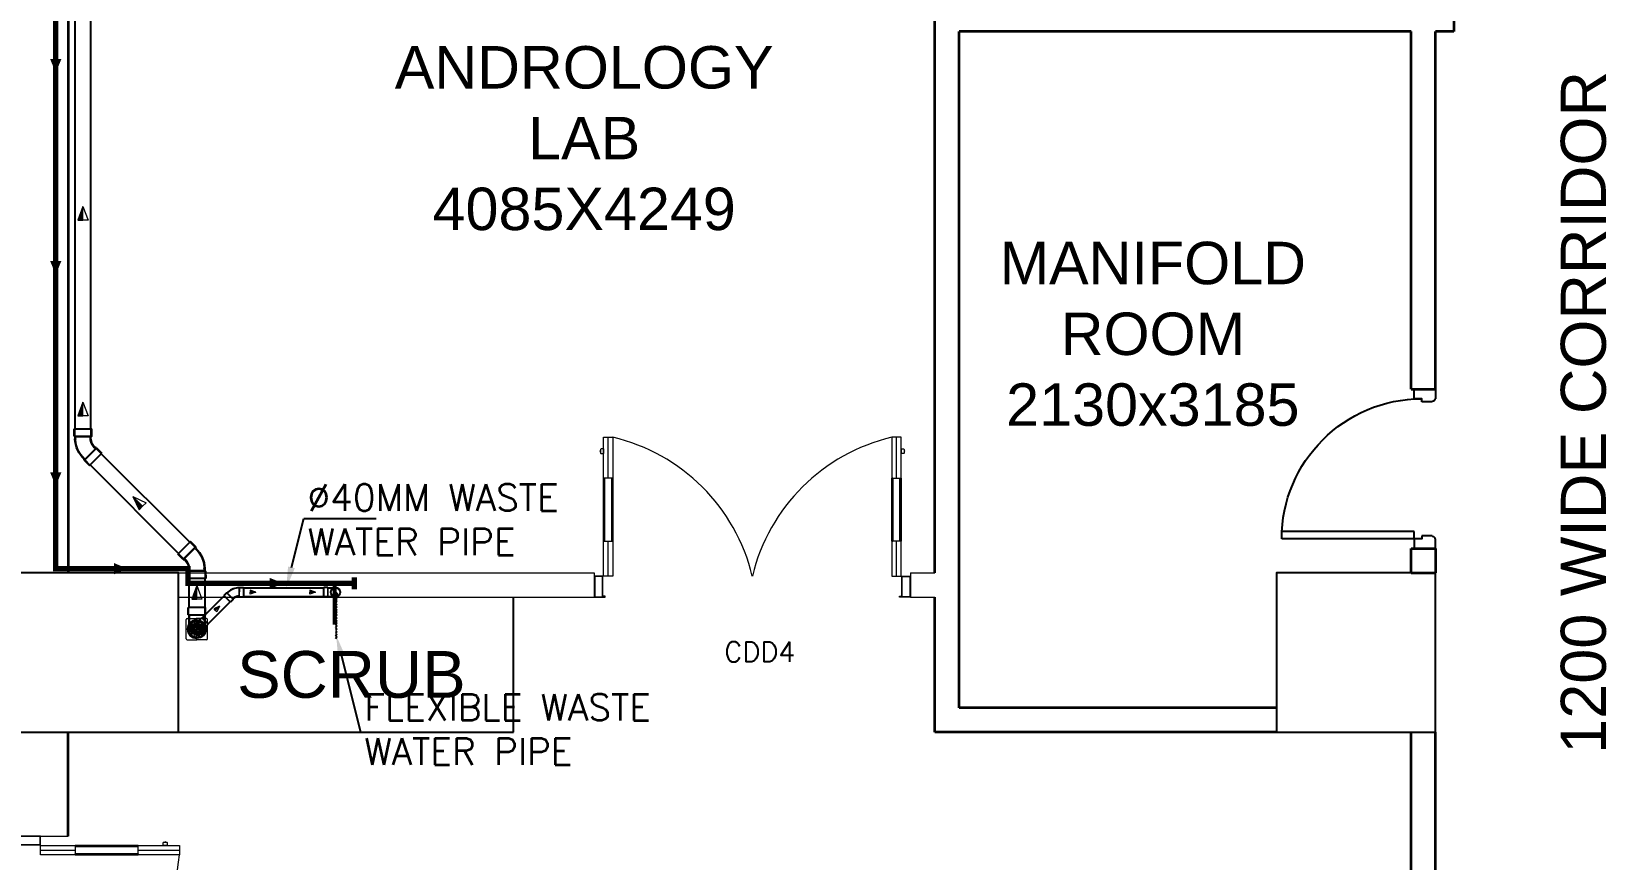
# Model space of a CAD drawing. Extents: x 3550807 to 4078732, y -628171 to -515859.
# Drawn here: x 3881748 to 3889171, y -529289 to -525389 of the extents above; entities that cross this region are included whole.
import ezdxf
from ezdxf import colors
from ezdxf.entities.mleader import LeaderData, LeaderLine
from ezdxf.enums import TextEntityAlignment as Align
from ezdxf.math import Vec2, Vec3

# ---------------------------------------------------------------- set-up
doc = ezdxf.new("R2010")
doc.units = 0
doc.header["$LTSCALE"] = 6
doc.header["$MEASUREMENT"] = 0
doc.linetypes.add('AI9-LType1', pattern=[1.875, 1.25, -0.625])
doc.linetypes.add('CENTER2', pattern=[1.125, 0.75, -0.125, 0.125, -0.125])
doc.layers.get('0').update_dxf_attribs({"linetype": 'CONTINUOUS'})
for name, color, linetype, lineweight in [('1200 Door', 144, 'CONTINUOUS', 5), ('22-FTfix', 8, 'CONTINUOUS', 9), ('Double Leaf Door', 4, 'CONTINUOUS', 18), ('PHE-SP', 1, 'CONTINUOUS', 0), ('PL-SOFT  WATER SUPPLY PIPE', 162, 'CONTINUOUS', 9), ('PL-WATER PIPING', 1, 'CONTINUOUS', 9), ('WALL', 10, 'CONTINUOUS', 35), ('WALL LINE', 7, 'CONTINUOUS', 35)]:
    doc.layers.add(name, color=color, linetype=linetype, lineweight=lineweight)
for name, color, linetype in [('COL', 5, 'CONTINUOUS'), ('DIM', 7, 'CONTINUOUS'), ('DOOR', 44, 'CONTINUOUS'), ('furniture', 33, 'CONTINUOUS'), ('phe-text', 1, 'CONTINUOUS'), ('PL- WASTE PIPE', 6, 'CONTINUOUS'), ('PL-SOIL PIPE', 1, 'CONTINUOUS')]:
    doc.layers.add(name, color=color, linetype=linetype)
doc.styles.add('ARIAL', font='arial.ttf')
doc.styles.add('ROMANS', font='romans.shx')
doc.styles.get("Standard").update_dxf_attribs({"font": 'SIMPLEX'})

# ---------------------------------------------------------------- blocks, each defined once
blk = doc.blocks.new('750')
at = {"layer": 'DOOR', "color": 8}
for p, q in [((-50, 705), (-47.5, 705)), ((-35, 690), (-35, 692.5)), ((50, 45), (50, 80)), ((50, 80), (675, 80)), ((675, 45), (675, 80)), ((-50, 45), (-47.5, 45)), ((-35, 60), (-35, 57.5)), ((50, 45), (675, 45))]:
    blk.add_line(p, q, dxfattribs=at)
for points in [[(15, 690), (15, 705), (50, 705), (50, 750), (-50, 750), (-50, 705)], [(-35, 690), (15, 690)], [(15, 60), (15, 45), (50, 45), (50, 0), (-50, 0), (-50, 45)], [(-35, 60), (15, 60)]]:
    blk.add_lwpolyline(points, dxfattribs=at)
for centre, radius, start, end in [((-35, 705), 12.5, 180, 270), ((15, 45), 660, 0, 90), ((-35, 45), 12.5, 90, 180)]:
    blk.add_arc(centre, radius, start, end, dxfattribs=at)
blk = doc.blocks.new('1500x2100x100 DD')
at = {"layer": 'Double Leaf Door'}
for points in [[(49.2, 263.9), (54.1, 263.9), (54.1, 560.4), (49.2, 560.4)], [(92.8, 560.4), (87.8, 560.4), (87.8, 263.9), (92.8, 263.9)], [(1407.2, 560.4), (1412.2, 560.4), (1412.2, 263.9), (1407.2, 263.9)], [(1450.8, 263.9), (1445.9, 263.9), (1445.9, 560.4), (1450.8, 560.4)]]:
    blk.add_hatch(color=6, dxfattribs=at).paths.add_polyline_path(points)
at = {"layer": 'Double Leaf Door', "color": 8}
for p, q in [((49.2, 100), (49.2, 754.2)), ((49.2, 754.2), (92.8, 754.2)), ((71, 560.4), (71, 754.2)), ((92.8, 754.2), (92.8, 100)), ((1450.8, 754.2), (1407.2, 754.2)), ((1407.2, 754.2), (1407.2, 100)), ((1429, 560.4), (1429, 754.2)), ((1450.8, 100), (1450.8, 754.2)), ((34.8, 696.7), (34.8, 678.8)), ((49.2, 698.7), (36.7, 698.7)), ((36.7, 676.8), (49.2, 676.8)), ((49.2, 698.7), (49.2, 676.8)), ((1450.8, 698.7), (1463.3, 698.7)), ((1450.8, 698.7), (1450.8, 676.8)), ((1463.3, 676.8), (1450.8, 676.8)), ((1465.2, 696.7), (1465.2, 678.8)), ((71, 100), (71, 263.9)), ((1429, 100), (1429, 263.9)), ((5, 100), (5, 0)), ((45.2, 100), (5, 100)), ((7, 98), (7, 2)), ((43.2, 98), (7, 98)), ((43.2, 3), (43.2, 98)), ((45.2, 5), (45.2, 100)), ((92.8, 100), (49.2, 100)), ((1407.2, 100), (1450.8, 100)), ((1454.8, 5), (1454.8, 100)), ((1454.8, 100), (1495, 100)), ((1456.8, 3), (1456.8, 98)), ((1456.8, 98), (1493, 98)), ((1493, 98), (1493, 2)), ((1495, 100), (1495, 0)), ((5, 0), (45.2, 0)), ((7, 2), (45.2, 2)), ((55.1, 3), (43.2, 3)), ((57.1, 5), (45.2, 5)), ((45.2, 2), (55.1, 2)), ((45.2, 0), (57.1, 0)), ((55.1, 2), (55.1, 3)), ((57.1, 0), (57.1, 5)), ((1442.9, 0), (1442.9, 5)), ((1442.9, 5), (1454.8, 5)), ((1454.8, 0), (1442.9, 0)), ((1444.9, 2), (1444.9, 3)), ((1444.9, 3), (1456.8, 3)), ((1454.8, 2), (1444.9, 2)), ((1493, 2), (1454.8, 2)), ((1495, 0), (1454.8, 0))]:
    blk.add_line(p, q, dxfattribs=at)
at = {"layer": 'Double Leaf Door', "color": 6}
for p, q in [((92.8, 560.4), (49.2, 560.4)), ((49.2, 560.4), (49.2, 263.9)), ((54.1, 263.9), (54.1, 560.4)), ((87.8, 263.9), (87.8, 560.4)), ((92.8, 263.9), (92.8, 560.4)), ((1407.2, 263.9), (1407.2, 560.4)), ((1407.2, 560.4), (1450.8, 560.4)), ((1412.2, 263.9), (1412.2, 560.4)), ((1445.9, 263.9), (1445.9, 560.4)), ((1450.8, 560.4), (1450.8, 263.9)), ((49.2, 263.9), (92.8, 263.9)), ((1450.8, 263.9), (1407.2, 263.9))]:
    blk.add_line(p, q, dxfattribs=at)
at = {"layer": 'Double Leaf Door', "color": 6, "ltscale": 100}
for p, q in [((87.8, 560.4), (87.8, 263.9)), ((1412.2, 560.4), (1412.2, 263.9))]:
    blk.add_line(p, q, dxfattribs=at)
at = {"layer": 'Double Leaf Door', "color": 6}
for points in [[(49.2, 560.4), (49.2, 263.9), (54.1, 263.9), (54.1, 560.4), (49.2, 560.4)], [(92.8, 560.4), (92.8, 263.9), (87.8, 263.9), (87.8, 560.4), (92.8, 560.4)], [(1407.2, 560.4), (1407.2, 263.9), (1412.2, 263.9), (1412.2, 560.4), (1407.2, 560.4)], [(1450.8, 560.4), (1450.8, 263.9), (1445.9, 263.9), (1445.9, 560.4), (1450.8, 560.4)]]:
    blk.add_lwpolyline(points, dxfattribs=at)
at = {"layer": 'Double Leaf Door', "ltscale": 5000}
for points in [[(49.2, 560.4), (49.2, 263.9), (54.1, 263.9), (54.1, 560.4), (49.2, 560.4)], [(1450.8, 560.4), (1450.8, 263.9), (1445.9, 263.9), (1445.9, 560.4), (1450.8, 560.4)]]:
    blk.add_lwpolyline(points, dxfattribs=at)
at = {"layer": 'Double Leaf Door', "color": 8}
for centre, radius, start, end in [((-111.3, -108), 886, 13.57447, 76.68363), ((1611.3, -108), 886, 103.31637, 166.42553), ((34.8, 687.7), 3.72, 90, 270), ((36.7, 696.7), 1.98, 90, 180), ((36.7, 678.8), 1.98, 180, 270), ((1463.3, 696.7), 1.98, 0, 90), ((1463.3, 678.8), 1.98, 270, 0), ((1465.2, 687.7), 3.72, 270, 90)]:
    blk.add_arc(centre, radius, start, end, dxfattribs=at)
blk = doc.blocks.new('1800x100')
at = {"layer": 'Double Leaf Door'}
for points in [[(101627.9, -31394.5), (101632.8, -31394.5), (101632.8, -31098), (101627.9, -31098)], [(101671.5, -31098), (101666.6, -31098), (101666.6, -31394.5), (101671.5, -31394.5)], [(103255.9, -31098), (103260.9, -31098), (103260.9, -31394.5), (103255.9, -31394.5)], [(103299.6, -31394.5), (103294.6, -31394.5), (103294.6, -31098), (103299.6, -31098)]]:
    blk.add_hatch(color=6, dxfattribs=at).paths.add_polyline_path(points)
at = {"layer": 'Double Leaf Door', "color": 8}
for p, q in [((101627.9, -31558.5), (101627.9, -30904.2)), ((101627.9, -30904.2), (101671.5, -30904.2)), ((101649.7, -31098), (101649.7, -30904.2)), ((101671.5, -30904.2), (101671.5, -31558.5)), ((103299.6, -30904.2), (103255.9, -30904.2)), ((103255.9, -30904.2), (103255.9, -31558.5)), ((103277.8, -31098), (103277.8, -30904.2)), ((103299.6, -31558.5), (103299.6, -30904.2)), ((101613.5, -30961.8), (101613.5, -30979.7)), ((101627.9, -30959.8), (101615.5, -30959.8)), ((101615.5, -30981.7), (101627.9, -30981.7)), ((101627.9, -30959.8), (101627.9, -30981.7)), ((103299.6, -30959.8), (103312, -30959.8)), ((103299.6, -30959.8), (103299.6, -30981.7)), ((103312, -30981.7), (103299.6, -30981.7)), ((103314, -30961.8), (103314, -30979.7)), ((101649.7, -31558.5), (101649.7, -31394.5)), ((103277.8, -31558.5), (103277.8, -31394.5)), ((101583.7, -31558.5), (101583.7, -31658.5)), ((101623.9, -31558.5), (101583.7, -31558.5)), ((101585.7, -31560.5), (101585.7, -31656.5)), ((101621.9, -31560.5), (101585.7, -31560.5)), ((101621.9, -31655.5), (101621.9, -31560.5)), ((101623.9, -31653.5), (101623.9, -31558.5)), ((101671.5, -31558.5), (101627.9, -31558.5)), ((103255.9, -31558.5), (103299.6, -31558.5)), ((103303.6, -31653.5), (103303.6, -31558.5)), ((103303.6, -31558.5), (103343.7, -31558.5)), ((103305.5, -31655.5), (103305.5, -31560.5)), ((103305.5, -31560.5), (103341.8, -31560.5)), ((103341.8, -31560.5), (103341.8, -31656.5)), ((103343.7, -31558.5), (103343.7, -31658.5)), ((101583.7, -31658.5), (101623.9, -31658.5)), ((101585.7, -31656.5), (101623.9, -31656.5)), ((101633.8, -31655.5), (101621.9, -31655.5)), ((101635.8, -31653.5), (101623.9, -31653.5)), ((101623.9, -31656.5), (101633.8, -31656.5)), ((101623.9, -31658.5), (101635.8, -31658.5)), ((101633.8, -31656.5), (101633.8, -31655.5)), ((101635.8, -31658.5), (101635.8, -31653.5)), ((103291.6, -31658.5), (103291.6, -31653.5)), ((103291.6, -31653.5), (103303.6, -31653.5)), ((103303.6, -31658.5), (103291.6, -31658.5)), ((103293.6, -31656.5), (103293.6, -31655.5)), ((103293.6, -31655.5), (103305.5, -31655.5)), ((103303.6, -31656.5), (103293.6, -31656.5)), ((103341.8, -31656.5), (103303.6, -31656.5)), ((103343.7, -31658.5), (103303.6, -31658.5))]:
    blk.add_line(p, q, dxfattribs=at)
at = {"layer": 'Double Leaf Door', "color": 6}
for p, q in [((101671.5, -31098), (101627.9, -31098)), ((101627.9, -31098), (101627.9, -31394.5)), ((101632.8, -31394.5), (101632.8, -31098)), ((101666.6, -31394.5), (101666.6, -31098)), ((101671.5, -31394.5), (101671.5, -31098)), ((103255.9, -31394.5), (103255.9, -31098)), ((103255.9, -31098), (103299.6, -31098)), ((103260.9, -31394.5), (103260.9, -31098)), ((103294.6, -31394.5), (103294.6, -31098)), ((103299.6, -31098), (103299.6, -31394.5)), ((101627.9, -31394.5), (101671.5, -31394.5)), ((103299.6, -31394.5), (103255.9, -31394.5))]:
    blk.add_line(p, q, dxfattribs=at)
at = {"layer": 'Double Leaf Door', "color": 6, "ltscale": 100}
for p, q in [((101666.6, -31098), (101666.6, -31394.5)), ((103260.9, -31098), (103260.9, -31394.5))]:
    blk.add_line(p, q, dxfattribs=at)
at = {"layer": 'Double Leaf Door', "color": 6}
for points in [[(101627.9, -31098), (101627.9, -31394.5), (101632.8, -31394.5), (101632.8, -31098), (101627.9, -31098)], [(101671.5, -31098), (101671.5, -31394.5), (101666.6, -31394.5), (101666.6, -31098), (101671.5, -31098)], [(103255.9, -31098), (103255.9, -31394.5), (103260.9, -31394.5), (103260.9, -31098), (103255.9, -31098)], [(103299.6, -31098), (103299.6, -31394.5), (103294.6, -31394.5), (103294.6, -31098), (103299.6, -31098)]]:
    blk.add_lwpolyline(points, dxfattribs=at)
at = {"layer": 'Double Leaf Door', "ltscale": 5000}
for points in [[(101627.9, -31098), (101627.9, -31394.5), (101632.8, -31394.5), (101632.8, -31098), (101627.9, -31098)], [(103299.6, -31098), (103299.6, -31394.5), (103294.6, -31394.5), (103294.6, -31098), (103299.6, -31098)]]:
    blk.add_lwpolyline(points, dxfattribs=at)
at = {"layer": 'Double Leaf Door', "color": 8}
for centre, radius, start, end in [((101601.6, -31795.7), 894.2, 15.3848, 85.51147), ((103268.8, -31726.5), 822.4, 90.89566, 168.20807), ((101613.5, -30970.7), 3.72, 90, 270), ((101615.5, -30961.8), 1.98, 90, 180), ((101615.5, -30979.7), 1.98, 180, 270), ((103312, -30961.8), 1.98, 0, 90), ((103312, -30979.7), 1.98, 270, 0), ((103314, -30970.7), 3.72, 270, 90)]:
    blk.add_arc(centre, radius, start, end, dxfattribs=at)
blk = doc.blocks.new('1232')
at = {"layer": 'COL', "color": 8}
for points in [[(-23430, 9195.2), (-22680, 9195.2), (-22680, 9945.2), (-23430, 9945.2)], [(-16755, 9195.2), (-16755, 9945.2), (-17505, 9945.2), (-17505, 9195.2)]]:
    blk.add_lwpolyline(points, close=True, dxfattribs=at)
at = {"layer": 'furniture', "color": 8, "linetype": 'Continuous'}
for p, q in [((-21100, 9195.2), (-21100, 9830.2)), ((-22680, 9195.2), (-21100, 9195.2))]:
    blk.add_line(p, q, dxfattribs=at)
at = {"layer": 'WALL', "color": 8, "linetype": 'ByBlock'}
for p, q in [((-23200, 15910.2), (-23200, 9945.2)), ((-23200, 15910.2), (-23200, 9945.2)), ((-19115, 9945.2), (-19115, 12610.2)), ((-16669.1, 12610.2), (-16669.1, 12495.2)), ((-16870, 12495.2), (-19000, 12495.2)), ((-19000, 9310.2), (-19000, 12495.2)), ((-16870, 10810.2), (-16870, 12495.2)), ((-16669.1, 12495.2), (-16755, 12495.2)), ((-16755, 10810.2), (-16755, 12495.2)), ((-16870, 10810.2), (-16755, 10810.2)), ((-16870, 9945.2), (-16870, 10060.2)), ((-16870, 10060.2), (-16755, 10060.2)), ((-16755, 10060.2), (-16755, 9945.2)), ((-16870, 9945.2), (-16755, 9945.2)), ((-19115, 9195.2), (-19115, 9830.2)), ((-17505, 9310.2), (-19000, 9310.2)), ((-23200, 8704.7), (-23200, 9194.2)), ((-17505, 9195.2), (-19115, 9195.2)), ((-16870, 7855.2), (-16870, 9195.2)), ((-16755, 7855.2), (-16755, 9195.2))]:
    blk.add_line(p, q, dxfattribs=at)
at = {"layer": 'WALL', "color": 8, "lineweight": 0}
for p, q in [((-19000, 12495.2), (-16870, 12495.2)), ((-22680, 9945.2), (-20720, 9945.2)), ((-20720, 9945.2), (-20720, 9830.2)), ((-19230, 9945.2), (-19115, 9945.2)), ((-19230, 9945.2), (-19230, 9830.2)), ((-22680, 9830.2), (-20720, 9830.2)), ((-19230, 9830.2), (-19115, 9830.2)), ((-23315, 9195.2), (-23085, 9195.2)), ((-17505, 9195.2), (-16755, 9195.2)), ((-23430, 8704.7), (-23200, 8704.7))]:
    blk.add_line(p, q, dxfattribs=at)
at = {"layer": 'DOOR', "color": 8, "xscale": -1}
blk.add_blockref('750', (-16805, 10060.2), dxfattribs=at)
at = {"layer": 'Double Leaf Door', "color": 8}
blk.add_blockref('1500x2100x100 DD', (-20725, 9830.2), dxfattribs=at)
at = {"layer": 'Double Leaf Door', "color": 8, "rotation": 270}
blk.add_blockref('1800x100', (8228.5, 110288.4), dxfattribs=at)
at = {"layer": '1200 Door', "color": 8, "linetype": 'ByBlock', "style": 'ROMANS'}
blk.add_text('CDD4', height=94.18, dxfattribs=at).set_placement((-20107.2, 9526.3, -35804.4))
at = {"layer": 'DIM', "color": 8, "style": 'ARIAL'}
blk.add_text('1200 WIDE CORRIDOR', height=212.5, rotation=90, dxfattribs=at).set_placement((-15888.3, 10701), align=Align.BOTTOM_CENTER)
at = {"layer": 'DIM', "color": 8, "char_height": 200, "width": 1980.803, "attachment_point": 5, "style": 'ARIAL'}
for s, insert in [('ANDROLOGY\\PLAB\\P4085X4249', (-20767.6, 11991.8)), ('MANIFOLD\\PROOM\\P2130x3185', (-18087.3, 11070))]:
    blk.add_mtext(s, dxfattribs=dict(at, insert=insert))
at = {"layer": 'furniture', "color": 8, "linetype": 'Continuous', "insert": (-21864.8, 9649), "char_height": 220.41, "width": 1257.81, "attachment_point": 5, "style": 'ARIAL'}
blk.add_mtext('\\PSCRUB', dxfattribs=at)
blk = doc.blocks.new('RISER UP 100')
at = {"color": 0, "linetype": 'Continuous'}
for p, q in [((-149, -60), (-149, 60)), ((-99, 60), (-149, 60)), ((-99, 60), (-94, 55)), ((-94, 55), (-24, 55)), ((-99, -60), (-149, -60)), ((-99, -60), (-94, -55)), ((-94, -55), (-24, -55))]:
    blk.add_line(p, q, dxfattribs=at)
at = {"color": 8, "linetype": 'Continuous', "lineweight": 0, "ltscale": 0.005}
for p, q in [((-99, 55), (-149, 55)), ((-99, -55), (-99, 55)), ((-99, 55), (-94, 50)), ((-94, -50), (-94, 50)), ((-94, 50), (-33, 50)), ((-99, -55), (-149, -55)), ((-99, -55), (-94, -50)), ((-94, -50), (-33, -50))]:
    blk.add_line(p, q, dxfattribs=at)
at = {"color": 8, "linetype": 'CENTER2', "lineweight": 0}
for p, q in [((-15, 0), (15, 0)), ((0, 15), (0, -15))]:
    blk.add_line(p, q, dxfattribs=at)
at = {"color": 0, "linetype": 'Continuous'}
blk.add_circle((0, 0), 60, dxfattribs=at)
at = {"color": 8, "linetype": 'Continuous', "lineweight": 0, "ltscale": 0.005}
blk.add_circle((0, 0), 55, dxfattribs=at)
at = {"color": 8, "linetype": 'Continuous', "lineweight": 0}
for centre, start, end in [((0, 28), 90, 270), ((0, -28), 270, 90)]:
    blk.add_arc(centre, 27.5, start, end, dxfattribs=at)
blk = doc.blocks.new('A$C525867A1')
at = {"layer": '22-FTfix', "color": 1, "lineweight": 0}
for p, q in [((-76.6, 3.5), (-40.1, 40.1)), ((42, 42.1), (-42, -42.1)), ((-3.7, 76.6), (-40.1, 40.1)), ((76.4, 3.7), (3.3, 76.6)), ((-3.5, -76.4), (-76.6, -3.4)), ((3.4, -76.4), (39.9, -39.8)), ((76.4, -3.3), (39.9, -39.8))]:
    blk.add_line(p, q, dxfattribs=at)
at = {"layer": '22-FTfix', "color": 1, "linetype": 'AI9-LType1', "lineweight": 0}
blk.add_line((42, -41.9), (-42.2, 42.1), dxfattribs=at)
at = {"layer": '22-FTfix', "color": 3, "lineweight": 0}
for p, q in [((-18.4, 18.3), (-39.5, -2.8)), ((-10.4, 10.4), (-35.8, -15.1)), ((-14.5, 14.5), (-35.7, -6.6)), ((-23.3, 23.2), (-32.4, 14)), ((-6.5, 6.5), (-31.9, -18.9)), ((-23.3, 23.2), (-14.1, 32.4)), ((-18.4, 18.3), (2.7, 39.5)), ((-14.5, 14.5), (6.6, 35.7)), ((-10.4, 10.4), (15, 35.8)), ((-6.5, 6.5), (18.9, 32)), ((-1.9, 1.2), (-1.5, 1.5)), ((-1.4, 0.7), (-1.9, 1.2)), ((-1.2, 1.9), (-1.5, 1.5)), ((-0.7, 1.4), (-1.2, 1.9)), ((1.2, 1.9), (0.7, 1.4)), ((1.9, 1.2), (1.2, 1.9)), ((1.9, 1.2), (1.4, 0.7)), ((5.2, 9.3), (24.6, 28.7)), ((6.5, -6.5), (31.9, 18.9)), ((9.2, 5.2), (28.6, 24.6)), ((10.4, -10.4), (35.8, 15.1)), ((14.5, -14.5), (35.7, 6.6)), ((18.4, -18.3), (39.5, 2.8)), ((-9.2, -5.2), (-28.6, -24.6)), ((-5.2, -9.3), (-24.6, -28.7)), ((6.5, -6.5), (-18.9, -32)), ((10.4, -10.4), (-15, -35.8)), ((14.5, -14.5), (-6.6, -35.7)), ((18.4, -18.3), (-2.7, -39.5)), ((-1.9, -1.2), (-1.4, -0.7)), ((-1.2, -1.9), (-1.9, -1.2)), ((-1.2, -1.9), (-0.7, -1.4)), ((1.2, -1.9), (0.7, -1.4)), ((1.2, -1.9), (1.5, -1.5)), ((1.9, -1.2), (1.4, -0.7)), ((1.9, -1.2), (1.5, -1.5)), ((23.3, -23.2), (14.1, -32.4)), ((23.3, -23.2), (32.4, -14))]:
    blk.add_line(p, q, dxfattribs=at)
at = {"layer": '22-FTfix', "color": 1, "lineweight": 0}
blk.add_circle((-0.1, 0.1), 49.4, dxfattribs=at)
at = {"layer": '22-FTfix', "color": 3, "lineweight": 0}
for centre, radius in [((0, 0), 45.2), ((-0.1, -0.1), 44.9), ((0, 0), 4.18), ((0, 0), 3.93)]:
    blk.add_circle(centre, radius, dxfattribs=at)
at = {"layer": '22-FTfix', "color": 1, "lineweight": 0}
for points in [[(-76.6, 3.5), (-78.5, 1.6), (-78.5, -1.5), (-76.6, -3.4)], [(3.3, 76.6), (1.4, 78.5), (-1.8, 78.5), (-3.7, 76.6)], [(76.4, -3.3), (78.3, -1.4), (78.3, 1.8), (76.4, 3.7)], [(-3.5, -76.4), (-1.6, -78.3), (1.5, -78.3), (3.4, -76.4)]]:
    blk.add_open_spline(points, degree=3, dxfattribs=at)
for points in [[(-35.3, 35.2), (-54.6, 15.8), (-54.6, -15.7), (-35.2, -35), (-15.8, -54.4), (15.7, -54.4), (35, -35)], [(-35.3, 35.2), (-15.9, 54.6), (15.5, 54.6), (35, 35.3), (54.4, 15.9), (54.4, -15.6), (35, -35)]]:
    blk.add_open_spline(points, degree=3, knots=[0, 0, 0, 0, 1, 1, 1, 2, 2, 2, 2], dxfattribs=at)
at = {"layer": '22-FTfix', "color": 3, "lineweight": 0}
for points in [[(-36.8, 17.1), (-37.4, 15.7), (-36.8, 14.1), (-35.5, 13.5), (-34.4, 13), (-33.2, 13.2), (-32.4, 14)], [(-14.1, 32.4), (-13, 33.4), (-13, 35.2), (-14.1, 36.2), (-14.9, 37), (-16.1, 37.2), (-17.2, 36.7)], [(6.6, 35.7), (7.6, 36.7), (7.6, 38.5), (6.6, 39.5), (5.5, 40.6), (3.8, 40.6), (2.7, 39.5)], [(5.2, 9.3), (4.1, 8.1), (4.1, 6.3), (5.2, 5.2), (6.3, 4.1), (8.1, 4.1), (9.2, 5.2)], [(18.9, 32), (19.9, 33), (19.9, 34.8), (18.9, 35.8), (17.8, 36.9), (16.1, 36.9), (15, 35.8)], [(28.6, 24.6), (29.7, 25.7), (29.7, 27.6), (28.6, 28.7), (27.5, 29.8), (25.7, 29.8), (24.6, 28.7)], [(35.8, 15.1), (36.8, 16.2), (36.8, 17.9), (35.8, 18.9), (34.7, 20), (33, 20), (31.9, 18.9)], [(39.5, 2.8), (40.6, 3.9), (40.5, 5.6), (39.5, 6.6), (38.4, 7.7), (36.7, 7.7), (35.7, 6.6)], [(-39.5, -2.8), (-40.6, -3.9), (-40.5, -5.6), (-39.5, -6.6), (-38.4, -7.7), (-36.7, -7.7), (-35.7, -6.6)], [(-35.8, -15.1), (-36.8, -16.2), (-36.8, -17.9), (-35.8, -18.9), (-34.7, -20), (-33, -20), (-31.9, -18.9)], [(-28.6, -24.6), (-29.7, -25.7), (-29.7, -27.6), (-28.6, -28.7), (-27.5, -29.8), (-25.7, -29.8), (-24.6, -28.7)], [(-18.9, -32), (-19.9, -33), (-19.9, -34.8), (-18.9, -35.8), (-17.8, -36.9), (-16.1, -36.9), (-15, -35.8)], [(-5.2, -9.3), (-4.1, -8.1), (-4.1, -6.3), (-5.2, -5.2), (-6.3, -4.1), (-8.1, -4.1), (-9.2, -5.2)], [(-6.6, -35.7), (-7.6, -36.7), (-7.6, -38.4), (-6.6, -39.5), (-5.5, -40.6), (-3.8, -40.6), (-2.7, -39.5)], [(14.1, -32.4), (13, -33.4), (13, -35.1), (14.1, -36.2), (14.9, -37), (16.1, -37.2), (17.2, -36.7)], [(36.8, -17.1), (37.4, -15.7), (36.8, -14.1), (35.5, -13.5), (34.4, -13), (33.2, -13.2), (32.4, -14)]]:
    blk.add_open_spline(points, degree=3, knots=[0, 0, 0, 0, 1, 1, 1, 2, 2, 2, 2], dxfattribs=at)
for points in [[(-28.7, 28.6), (-32, 25.3), (-34.8, 21.4), (-36.8, 17.1)], [(-17.2, 36.7), (-21.4, 34.7), (-25.3, 32), (-28.7, 28.6)], [(-1.4, -0.7), (-1, -0.3), (-1, 0.3), (-1.4, 0.7)], [(-0.7, 1.4), (-0.3, 1), (0.3, 1), (0.7, 1.4)], [(1.4, 0.7), (1, 0.3), (1, -0.3), (1.4, -0.7)], [(0.7, -1.4), (0.3, -1), (-0.3, -1), (-0.7, -1.4)], [(17.2, -36.7), (21.4, -34.7), (25.3, -32), (28.7, -28.6)], [(28.7, -28.6), (32, -25.3), (34.8, -21.4), (36.8, -17.1)]]:
    blk.add_open_spline(points, degree=3, dxfattribs=at)
blk = doc.blocks.new('G$C6D3250BF')
at = {"layer": 'PL- WASTE PIPE', "linetype": 'ByBlock', "ltscale": 5, "xscale": -0.08841918452952499, "yscale": 0.08841918454157253, "zscale": 0.08841918448567115, "rotation": 225.0593839872961}
blk.add_blockref('A$C525867A1', (0, 0), dxfattribs=at)
blk = doc.blocks.new('100 ELBOW')
at = {"color": 0, "linetype": 'Continuous'}
for p, q in [((-77, 1), (-86, -8)), ((72, 61), (67, 55)), ((72, 61), (124, 61)), ((124, 61), (124, -61)), ((-94, -8), (-131, -44)), ((-131, -44), (-44, -131)), ((-94, -8), (-86, -8)), ((-8, -94), (-44, -131)), ((0, -78), (-8, -86)), ((-8, -94), (-8, -86)), ((72, -61), (66, -55)), ((72, -61), (124, -61))]:
    blk.add_line(p, q, dxfattribs=at)
at = {"color": 8, "linetype": 'Continuous', "lineweight": 0, "ltscale": 0.005}
for p, q in [((75, 55), (69, 49)), ((69, -49), (69, 49)), ((75, -55), (75, 55)), ((75, 55), (124, 55)), ((-92, -14), (-126, -49)), ((-92, -14), (-14, -92)), ((-92, -14), (-83, -14)), ((-83, -14), (-14, -83)), ((-14, -92), (-49, -126)), ((-4, -74), (-14, -83)), ((-14, -92), (-14, -83)), ((75, -55), (69, -49)), ((75, -55), (124, -55))]:
    blk.add_line(p, q, dxfattribs=at)
at = {"color": 8, "linetype": 'Continuous', "ltscale": 0.005}
blk.add_line((-72, -3), (-73, -4), dxfattribs=at)
at = {"color": 8, "linetype": 'Continuous', "lineweight": 0, "ltscale": 0.005}
for centre, radius, start, end in [((62, -148), 198, 87.8618, 137.18), ((61, -147), 98.2, 85.3383, 131.766)]:
    blk.add_arc(centre, radius, start, end, dxfattribs=at)
at = {"color": 0, "linetype": 'Continuous'}
for centre, radius, start, end in [((62, -148), 204, 88.5977, 133.0508), ((61, -147), 92.3, 86.6643, 131.6643)]:
    blk.add_arc(centre, radius, start, end, dxfattribs=at)
blk = doc.blocks.new('A$C0B1B3CFA')
at = {"layer": 'PHE-SP'}
h = blk.add_hatch(color=7, dxfattribs=at)
h.dxf.hatch_style = 1
h.paths.add_polyline_path([(-0.0495, 0.0226), (-0.0495, 0), (0.0124, 0)])
at = {"layer": 'PHE-SP', "color": 7}
for points in [[(-0.0495, 0), (0.0124, 0), (-0.0495, 0.0226), (-0.0495, 0)], [(-0.0495, 0), (0.0124, 0), (-0.0495, -0.0226), (-0.0495, 0)]]:
    blk.add_lwpolyline(points, dxfattribs=at)
blk = doc.blocks.new('Z$W@#3BD47561')
at = {"layer": 'PHE-SP', "xscale": 49.00933755098914, "yscale": 49.00933755098914, "zscale": 49.00933755098914, "rotation": 270}
blk.add_blockref('A$C0B1B3CFA', (0, 0), dxfattribs=at)
blk = doc.blocks.new('Z$W@#4AA511D8')
at = {"layer": 'phe-text', "linetype": 'ByBlock', "lineweight": -2, "ltscale": 0.5, "xscale": 0.0244727334018079, "yscale": 0.0244727334018079, "zscale": 0.0244727334018079, "rotation": 270}
blk.add_blockref('Z$W@#3BD47561', (0.0148, 0), dxfattribs=at)
blk = doc.blocks.new('aa')
at = {"layer": 'PL- WASTE PIPE', "color": 4, "ltscale": 5}
for p, q in [((-2.73, 0.11), (-2.56, -0.11)), ((-2.56, -0.11), (-2.35, 0.11)), ((-2.35, 0.11), (-2.18, -0.11)), ((-2.18, -0.11), (-1.97, 0.11)), ((-1.97, 0.11), (-1.81, -0.11)), ((-1.81, -0.11), (-1.6, 0.11)), ((-1.6, 0.11), (-1.43, -0.11)), ((-1.43, -0.11), (-1.22, 0.11)), ((-1.22, 0.11), (-1.05, -0.11)), ((-1.05, -0.11), (-0.84, 0.11)), ((-0.84, 0.11), (-0.67, -0.11)), ((-0.67, -0.11), (-0.46, 0.11)), ((-0.46, 0.11), (-0.29, -0.11)), ((-0.29, -0.11), (-0.08, 0.11)), ((-0.08, 0.11), (0.08, -0.11)), ((0.08, -0.11), (0.29, 0.11)), ((0.29, 0.11), (0.46, -0.11)), ((0.46, -0.11), (0.67, 0.11)), ((0.67, 0.11), (0.84, -0.11)), ((0.84, -0.11), (1.05, 0.11)), ((1.05, 0.11), (1.22, -0.11)), ((1.22, -0.11), (1.43, 0.11)), ((1.43, 0.11), (1.6, -0.11)), ((1.6, -0.11), (1.81, 0.11)), ((1.81, 0.11), (1.97, -0.11)), ((1.97, -0.11), (2.18, 0.11)), ((2.18, 0.11), (2.35, -0.11)), ((2.35, -0.11), (2.56, 0.11)), ((2.56, 0.11), (2.73, -0.11)), ((2.73, -0.11), (2.94, 0.11)), ((2.94, 0.11), (3.11, -0.11)), ((3.11, -0.11), (3.32, 0.11)), ((3.32, 0.11), (3.49, -0.11)), ((3.49, -0.11), (3.7, 0.11))]:
    blk.add_line(p, q, dxfattribs=at)

msp = doc.modelspace()

# ---------------------------------------------------------------- linework, layer by layer
at = {"layer": 'PL- WASTE PIPE', "linetype": 'ByBlock', "ltscale": 5}
for p, q in [((3881952.7, -527260), (3881952.7, -522630.5)), ((3882027.7, -527260), (3882027.7, -522630.5)), ((3882440.6, -527847.8), (3882023.4, -527430.5)), ((3882493.6, -527794.7), (3882076.4, -527377.5)), ((3882489.2, -527965.3), (3882489.2, -528102.8)), ((3882564.2, -527965.3), (3882564.2, -528102.8))]:
    msp.add_line(p, q, dxfattribs=at)
at = {"layer": 'PL- WASTE PIPE', "color": 4, "linetype": 'ByBlock', "ltscale": 5}
for p, q in [((3882746.3, -528009.7), (3883126, -528009.7)), ((3882550.9, -528151.5), (3882655.4, -528047)), ((3882579.1, -528179.8), (3882683.6, -528075.4)), ((3882746.3, -528049.7), (3883126, -528049.7))]:
    msp.add_line(p, q, dxfattribs=at)
at = {"layer": 'PL-SOFT  WATER SUPPLY PIPE', "color": 3, "const_width": 25}
for points in [[(3884985.4, -521918.8), (3882477.1, -521918.8), (3882477.1, -522017.7), (3881861.9, -522017.7), (3881861.9, -527919.1), (3882484.6, -527919.1), (3882484.6, -527988.6), (3883269.1, -527988.6)], [(3883269.1, -528016.9), (3883269.1, -527960.4)]]:
    msp.add_lwpolyline(points, dxfattribs=at)
at = {"layer": 'PL-SOFT  WATER SUPPLY PIPE', "color": 5, "const_width": 20}
msp.add_lwpolyline([(3883176.3, -527987.9), (3883176.3, -528182.5)], dxfattribs=at)
at = {"layer": 'PL-WATER PIPING', "color": 61, "true_color": 0xd8e58c}
for points in [[(3881861.9, -525518.2, 53.3, 0, 0), (3881861.9, -525583.1, 0, 0, 0)], [(3881861.9, -526469.4, 53.3, 0, 0), (3881861.9, -526534.3, 0, 0, 0)], [(3881861.9, -527465, 53.3, 0, 0), (3881861.9, -527529.8, 0, 0, 0)], [(3882136.1, -527919.1, 53.3, 0, 0), (3882200.9, -527919.1, 0, 0, 0)], [(3882869.8, -527988.6, 53.3, 0, 0), (3882934.6, -527988.6, 0, 0, 0)]]:
    msp.add_lwpolyline(points, format="xyseb", dxfattribs=at)
at = {"layer": 'WALL', "linetype": 'ByBlock'}
msp.add_line((3882052.7, -527353.9), (3882043.5, -527344.7), dxfattribs=at)

# ---------------------------------------------------------------- block references
at = {"linetype": 'ByBlock'}
msp.add_blockref('1232', (3905120.1, -537884), dxfattribs=at)
at = {"layer": 'PL- WASTE PIPE', "linetype": 'ByBlock', "ltscale": 5}
for name, p, xscale, yscale, zscale, rotation in [('100 ELBOW', (3881990.2, -527344.4), -0.6818181811568929, 0.6818181824598778, 0.6818181817632315, 134.9999999999998), ('100 ELBOW', (3882526.7, -527880.9), -0.6818181811568929, 0.6818181824598778, 0.6818181817632315, 314.9999999999998), ('RISER UP 100', (3882526.8, -528203.9), -0.6804665603485838, 0.6804665603485838, 0.6804665595408722, 89.99999999999974)]:
    msp.add_blockref(name, p, dxfattribs=dict(at, xscale=xscale, yscale=yscale, zscale=zscale, rotation=rotation))
at = {"layer": 'PL- WASTE PIPE', "color": 4, "linetype": 'ByBlock', "ltscale": 5}
for name, p, xscale, yscale, zscale, rotation in [('100 ELBOW', (3882701.4, -528029.5), 0.3636363632719107, 0.3636363639668352, 0.3636363635952907, 359.8159451268401), ('RISER UP 100', (3883180.1, -528029.7), 0.3637807491883915, 0.3637807491883915, 0.3637807487565851, 359.9916092639283), ('RISER UP 100', (3882526.8, -528203.9), -0.3637807491883915, 0.3637807491883917, 0.3637807487565851, 45.0083907360717)]:
    msp.add_blockref(name, p, dxfattribs=dict(at, xscale=xscale, yscale=yscale, zscale=zscale, rotation=rotation))
at = {"layer": 'PL- WASTE PIPE', "linetype": 'ByBlock', "xscale": -34.18592693661901, "yscale": 34.18592693661901, "zscale": 34.18592693661901, "rotation": 89.99999999999974}
msp.add_blockref('aa', (3883183.7, -528123), dxfattribs=at)
at = {"layer": 'PL-SOIL PIPE', "color": 1, "linetype": 'Continuous'}
for p, xscale, yscale, zscale, rotation in [((3881990.1, -526212.5), 876.8658294741393, 876.8658294741393, 876.8658294741393, 270.129995499921), ((3881990.1, -527134.7), 876.8658294741393, 876.8658294741393, 876.8658294741393, 270.129995499921), ((3882225, -527579.3), 876.8658294741394, 876.8658294741394, 876.8658294741394, 315.129995499921), ((3882526.7, -527998.1), 876.8658294741394, 876.8658294741394, 876.8658294741394, 270.129995499921), ((3882805.4, -528029.5), 368.8935589147077, 368.8935589147077, 368.8935589147077, 180.3074931846616), ((3883086.5, -528029.5), 368.8935589147077, 368.8935589147077, 368.8935589147077, 180.3074931846616), ((3882632.9, -528096.3), 368.8935589147082, 368.8935589147082, 368.8935589147082, 225.3074931846617)]:
    msp.add_blockref('Z$W@#4AA511D8', p, dxfattribs=dict(at, xscale=xscale, yscale=yscale, zscale=zscale, rotation=rotation))
at = {"layer": 'WALL LINE', "xscale": -10.00000000046566, "yscale": 10.00000000046566, "zscale": 10.00000000046566, "rotation": 180}
msp.add_blockref('G$C6D3250BF', (3882526.8, -528203.9), dxfattribs=at)

# ---------------------------------------------------------------- texts
at = {"layer": 'PL- WASTE PIPE', "color": 4, "linetype": 'ByBlock', "ltscale": 5, "char_height": 125, "attachment_point": 1, "style": 'ROMANS'}
for s, insert, width in [('%%c40MM WASTE WATER PIPE', (3883048.2, -527521.4), 1332.591), ('FLEXIBLE WASTE WATER PIPE', (3883316.4, -528509.5), 1524.025)]:
    msp.add_mtext(s, dxfattribs=dict(at, insert=insert, width=width))

# ---------------------------------------------------------------- leaders
at = {"layer": 'PL- WASTE PIPE', "color": 4, "linetype": 'ByBlock', "ltscale": 5}
ml = msp.add_multileader_mtext('Standard', dxfattribs=at)
ml.set_content(' ', color=4)
ml.set_leader_properties()
ml.build(insert=Vec2(0, 0))
ml.multileader.update_dxf_attribs({"text_right_attachment_type": 6, "dogleg_length": 341.6, "arrow_head_size": 100})
ctx = ml.context
ctx.base_point, ctx.char_height, ctx.arrow_head_size, ctx.landing_gap_size, ctx.plane_origin = Vec3(3883372.5, -527682.5), 100, 100, 50, Vec3(3882377.3, -527682.5)
ctx.right_attachment = 6
notes = []
notes.append((ctx, [(0, (1, 1, 0), (3883030.9, -527682.5), (1, 0), 341.6, [(0, [(3882948.3, -528009.7)], 0, [])])]))
ctx.mtext.insert, ctx.mtext.flow_direction = Vec3(3883422.5, -527622.5), 5
ml = msp.add_multileader_mtext('Standard', dxfattribs=at)
ml.set_content(' ', color=4)
ml.set_leader_properties()
ml.build(insert=Vec2(0, 0))
ml.multileader.update_dxf_attribs({"text_right_attachment_type": 6, "dogleg_length": 341.6, "arrow_head_size": 100})
ctx = ml.context
ctx.base_point, ctx.char_height, ctx.arrow_head_size, ctx.landing_gap_size, ctx.plane_origin = Vec3(3883640.7, -528688.8), 100, 100, 50, Vec3(3882645.5, -528688.8)
ctx.right_attachment = 6
notes.append((ctx, [(0, (1, 1, 0), (3883299, -528688.8), (1, 0), 341.6, [(0, [(3883183.7, -528232.9)], 0, [])])]))
ctx.mtext.insert, ctx.mtext.flow_direction = Vec3(3883690.7, -528628.8), 5
for ctx, leaders in notes:
    for number, flags, end, landing, length, lines in leaders:
        leader = LeaderData()
        leader.index, (leader.has_last_leader_line, leader.has_dogleg_vector, leader.attachment_direction) = number, flags
        leader.last_leader_point, leader.dogleg_vector, leader.dogleg_length = Vec3(end), Vec3(landing), length
        for number, points, colour, breaks in lines:
            line = LeaderLine()
            line.index, line.vertices, line.color, line.breaks = number, Vec3.list(points), colors.encode_raw_color(colour), breaks
            leader.lines.append(line)
        ctx.leaders.append(leader)

doc.saveas('drawing.dxf')
